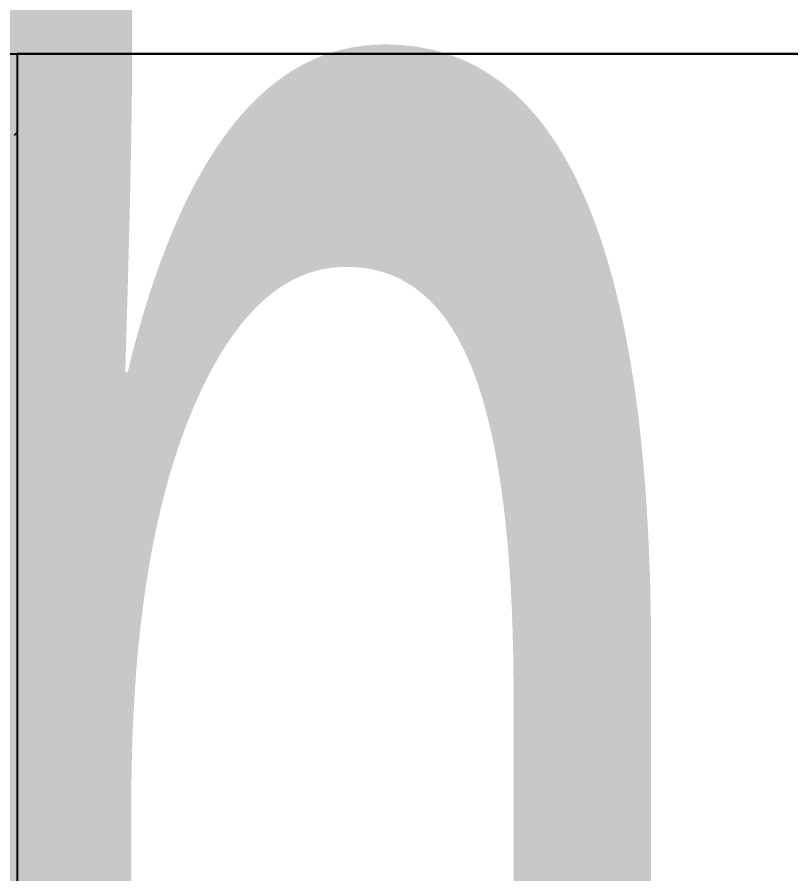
# Model space of a CAD drawing. Extents: x 225000 to 2157367, y 208400 to 840900.
# Drawn here: x 503766 to 504339, y 420795 to 421430 of the extents above; entities that cross this region are included whole.
import ezdxf
from ezdxf.enums import TextEntityAlignment as Align

# ---------------------------------------------------------------- set-up
doc = ezdxf.new("R2010")
doc.units = 0
doc.header["$LTSCALE"] = 10
doc.linetypes.add('XFDC20$0$HIDDEN2', pattern=[0.1875, 0.125, -0.0625])
for name, color, linetype in [('XFDC20$0$A-C-2800 (PH2)', 195, 'XFDC20$0$HIDDEN2'), ('XFM2Q20-DC$0$EQUIP', 22, 'Continuous'), ('XFM2Q20-DC$0$RACK-DC1-600X1200', 6, 'Continuous')]:
    doc.layers.add(name, color=color, linetype=linetype)
doc.styles.add('Data Center Layout_L20$0$ATS', font='monotxt', dxfattribs={"bigfont": 'BIGFONT'})

# ---------------------------------------------------------------- blocks, each defined once
blk = doc.blocks.new('Data Center Layout_L20')
at = {"style": 'Data Center Layout_L20$0$ATS', "width": 0.5}
blk.add_text('Phase 2', height=1600, dxfattribs=at).set_placement((505375.59, 220902.31), align=Align.MIDDLE_CENTER)
blk = doc.blocks.new('XFDC20')
at = {"layer": 'XFDC20$0$A-C-2800 (PH2)', "ltscale": 0.3}
blk.add_line((498925.59, 221402.31), (511825.59, 221402.31), dxfattribs=at)
blk = doc.blocks.new('XFM2Q20-DC$0$RC-96 KW')
at = {"layer": 'XFM2Q20-DC$0$EQUIP'}
h = blk.add_hatch(dxfattribs=at)
h.set_pattern_fill('ANSI31', color=256, scale=10, angle=180, style=0)
h.set_pattern_definition([(225, (543042.673, 161847.996), (22.45064, -22.45064), [])])
edge = h.paths.add_edge_path(flags=0)
edge.add_line((539387.24, 161113.58), (539387.24, 161072.6))
edge.add_arc((539387.23, 161072.6), 0.01, 270, 360, ccw=False)
edge.add_line((539387.23, 161072.59), (539367.85, 161072.59))
edge.add_arc((539367.85, 161070.58), 2.01, 450, 540)
edge.add_line((539365.84, 161070.58), (539365.84, 161050.59))
edge.add_line((539365.84, 161050.59), (539367.84, 161050.59))
edge.add_line((539367.84, 161050.59), (539367.84, 161070.58))
edge.add_arc((539367.85, 161070.58), 0.01, 450, 540, ccw=False)
edge.add_line((539367.85, 161070.59), (539387.23, 161070.59))
edge.add_arc((539387.23, 161072.6), 2.01, 270, 360)
edge.add_line((539389.24, 161072.6), (539389.24, 161113.58))
edge.add_arc((539387.23, 161113.58), 2.01, 360, 450)
edge.add_line((539387.23, 161115.59), (539366.25, 161115.59))
edge.add_arc((539366.25, 161113.58), 2.01, 450, 540)
edge.add_line((539364.24, 161113.58), (539364.24, 161099.94))
edge.add_spline(control_points=[(539364.24, 161099.94), (539364.24, 161099.86), (539364.25, 161099.78), (539364.25, 161099.7), (539364.26, 161099.48), (539364.25, 161099.26), (539364.24, 161099.04)], knot_values=[0.006519, 0.006519, 0.006519, 0.006519, 0.006757, 0.006757, 0.006757, 0.007417, 0.007417, 0.007417, 0.007417], weights=[1, 1, 1, 1, 1, 1, 1], degree=3, periodic=0)
edge.add_line((539364.24, 161099.04), (539364.24, 161093.59))
edge.add_line((539364.24, 161093.59), (539366.24, 161093.59))
edge.add_line((539366.24, 161093.59), (539366.24, 161113.58))
edge.add_arc((539366.25, 161113.58), 0.01, 450, 540, ccw=False)
edge.add_line((539366.25, 161113.59), (539387.23, 161113.59))
edge.add_arc((539387.23, 161113.58), 0.01, 360, 450, ccw=False)
blk = doc.blocks.new('XFM2Q20-DC')
at = {"layer": 'XFM2Q20-DC$0$RACK-DC1-600X1200'}
blk.add_lwpolyline([(504375.59, 221402.31), (503765.59, 221402.31), (503765.59, 220202.31), (504375.59, 220202.31)], close=True, dxfattribs=at)
blk.add_blockref('XFM2Q20-DC$0$RC-96 KW', (-35623.65, 60256.72, 0))

msp = doc.modelspace()

# ---------------------------------------------------------------- block references
for name in ['Data Center Layout_L20', 'XFDC20', 'XFM2Q20-DC']:
    msp.add_blockref(name, (0, 200000))

doc.saveas('drawing.dxf')
